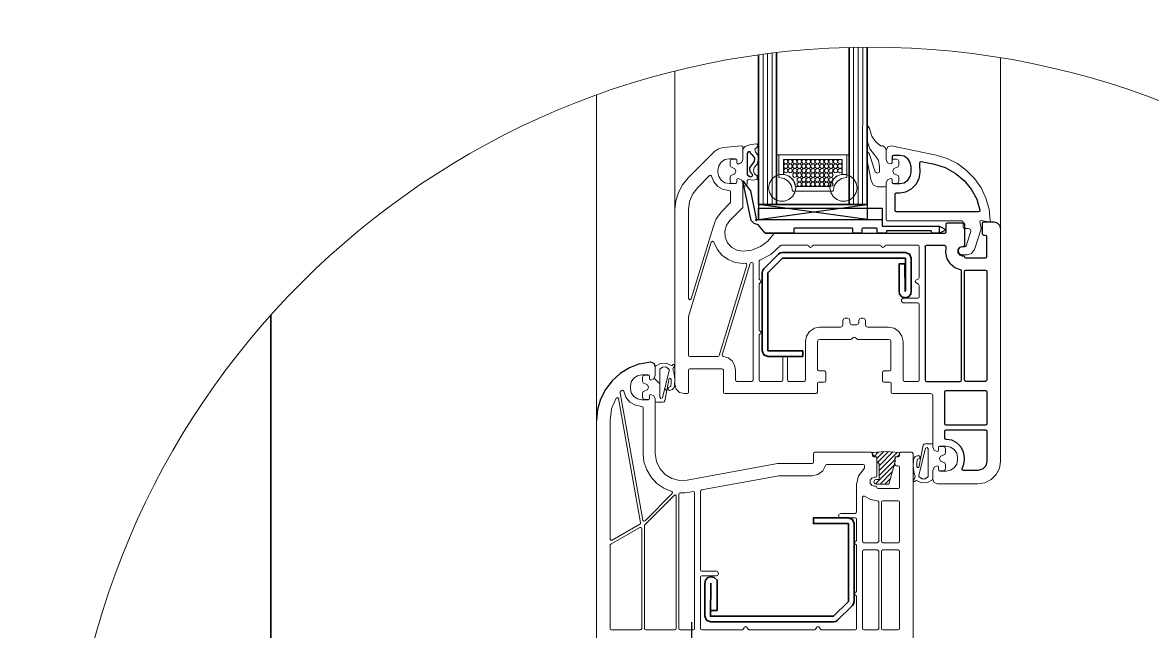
# Model space of a CAD drawing. Header units: millimetres. Extents: x 3755 to 5685, y 4194 to 7013.
# Drawn here: x 4712.2 to 5211.9, y 5419.6 to 5689 of the extents above; entities that cross this region are included whole.
import ezdxf

# ---------------------------------------------------------------- set-up
doc = ezdxf.new("R2010")
doc.units = ezdxf.units.MM
for name, color, linetype, lineweight in [('Xella 025', 7, 'Continuous', 25), ('Xella 035', 7, 'Continuous', 35), ('Xella-Schraff', 7, 'Continuous', 13)]:
    doc.layers.add(name, color=color, linetype=linetype, lineweight=lineweight)

msp = doc.modelspace()

# ---------------------------------------------------------------- hatches: boundary and pattern name
at = {"layer": 'Xella-Schraff', "lineweight": 13, "transparency": 33554592}
h = msp.add_hatch(dxfattribs=at)
h.set_pattern_fill('AR-SAND', color=256, scale=0.5, angle=-90)
h.paths.add_polyline_path([(4552.46, 5802.02), (5163.97, 5802.02), (5163.97, 5809.02), (4545.46, 5809.02), (4545.46, 5640.18, -0.191541), (4552.46, 5640.64)])
h.paths.add_polyline_path([(4552.46, 5622.58, -0.078599), (4549.53, 5622.12), (4549.53, 5548.88), (4552.46, 5548.88)])
h.paths.add_polyline_path([(4549.53, 5622.12, -0.111267), (4545.46, 5623.03), (4545.46, 5548.88), (4549.53, 5548.88)])

# ---------------------------------------------------------------- linework, layer by layer
at = {"layer": 'Xella 025', "linetype": 'Continuous', "lineweight": 15}
for p, q in [((5079.67, 5608.49), (5079.67, 5678.1)), ((5081.67, 5678.13), (5081.67, 5608.49)), ((5083.67, 5608.49), (5083.71, 5678.16)), ((5039.67, 5675.01), (5039.67, 5608.49)), ((5041.67, 5608.49), (5041.67, 5675.27)), ((5043.67, 5675.52), (5043.67, 5608.49)), ((5144.69, 5494.85), (5144.69, 5673.46)), ((5000.69, 5667.54), (5000.69, 5528.85)), ((4965.99, 5399.45), (4965.99, 5656.94)), ((5045.08, 5621.1), (5047.04, 5621.82)), ((5047.04, 5621.82), (5049.13, 5621.82)), ((5049.13, 5621.82), (5051.08, 5621.1)), ((5072.26, 5621.1), (5074.21, 5621.82)), ((5074.21, 5621.82), (5076.3, 5621.82)), ((5076.3, 5621.82), (5078.26, 5621.1)), ((5042.08, 5615.91), (5042.45, 5617.96)), ((5042.45, 5617.96), (5043.49, 5619.76)), ((5043.49, 5619.76), (5045.08, 5621.1)), ((5051.08, 5621.1), (5052.68, 5619.76)), ((5052.68, 5619.76), (5053.72, 5617.96)), ((5053.72, 5617.96), (5054.08, 5615.91)), ((5069.26, 5615.91), (5069.62, 5617.96)), ((5069.62, 5617.96), (5070.66, 5619.76)), ((5070.66, 5619.76), (5072.26, 5621.1)), ((5078.26, 5621.1), (5079.85, 5619.76)), ((5079.85, 5619.76), (5080.89, 5617.96)), ((5080.89, 5617.96), (5081.26, 5615.91)), ((5042.45, 5613.85), (5042.08, 5615.91)), ((5043.49, 5612.05), (5042.45, 5613.85)), ((5045.08, 5610.71), (5043.49, 5612.05)), ((5052.68, 5612.05), (5051.08, 5610.71)), ((5053.72, 5613.85), (5052.68, 5612.05)), ((5053.83, 5614.49), (5053.72, 5613.85)), ((5054.08, 5615.91), (5053.83, 5614.49)), ((5069.62, 5613.85), (5069.26, 5615.91)), ((5070.66, 5612.05), (5069.62, 5613.85)), ((5072.26, 5610.71), (5070.66, 5612.05)), ((5079.85, 5612.05), (5078.14, 5610.61)), ((5080.89, 5613.85), (5079.85, 5612.05)), ((5081.26, 5615.91), (5080.89, 5613.85)), ((5047.04, 5610), (5045.08, 5610.71)), ((5049.13, 5610), (5047.04, 5610)), ((5051.08, 5610.71), (5049.13, 5610)), ((5074.21, 5610), (5072.26, 5610.71)), ((5076.3, 5610), (5074.21, 5610)), ((5078.26, 5610.71), (5076.3, 5610)), ((5063.79, 5547.85), (5064.08, 5548.56)), ((5063.79, 5535.45), (5063.79, 5547.85)), ((5064.08, 5548.56), (5064.79, 5548.85)), ((5064.79, 5548.85), (5078.49, 5548.85)), ((5078.49, 5548.85), (5078.72, 5548.9)), ((5078.72, 5548.9), (5078.92, 5549.03)), ((5078.92, 5549.03), (5079.56, 5549.68)), ((5079.56, 5549.68), (5079.99, 5549.85)), ((5079.99, 5549.85), (5080.41, 5549.68)), ((5080.41, 5549.68), (5081.06, 5549.03)), ((5081.06, 5549.03), (5081.26, 5548.9)), ((5081.26, 5548.9), (5081.49, 5548.85)), ((5081.49, 5548.85), (5095.19, 5548.85)), ((5095.19, 5548.85), (5095.9, 5548.56)), ((5095.9, 5548.56), (5096.19, 5547.85)), ((5096.19, 5547.85), (5096.19, 5535.45)), ((5006.69, 5535.25), (5006.86, 5535.68)), ((5006.69, 5525.45), (5006.69, 5535.25)), ((5006.86, 5535.68), (5007.29, 5535.85)), ((5007.29, 5535.85), (5021.49, 5535.85)), ((5021.49, 5535.85), (5021.91, 5535.68)), ((5021.91, 5535.68), (5022.09, 5535.25)), ((5022.09, 5535.25), (5022.09, 5525.45)), ((5063.96, 5535.03), (5063.79, 5535.45)), ((5064.39, 5534.85), (5063.96, 5535.03)), ((5066.89, 5534.85), (5064.39, 5534.85)), ((5067.31, 5534.68), (5066.89, 5534.85)), ((5067.49, 5534.25), (5067.31, 5534.68)), ((5067.49, 5530.45), (5067.49, 5534.25)), ((5092.66, 5534.68), (5092.49, 5534.25)), ((5092.49, 5534.25), (5092.49, 5530.45)), ((5093.09, 5534.85), (5092.66, 5534.68)), ((5095.59, 5534.85), (5093.09, 5534.85)), ((5096.01, 5535.03), (5095.59, 5534.85)), ((5096.19, 5535.45), (5096.01, 5535.03)), ((5000.69, 5528.85), (5001.22, 5526.85)), ((5001.22, 5526.85), (5002.69, 5525.39)), ((5063.69, 5529.25), (5063.86, 5529.68)), ((5063.69, 5525.45), (5063.69, 5529.25)), ((5063.86, 5529.68), (5064.29, 5529.85)), ((5064.29, 5529.85), (5066.89, 5529.85)), ((5066.89, 5529.85), (5067.31, 5530.03)), ((5067.31, 5530.03), (5067.49, 5530.45)), ((5092.49, 5530.45), (5092.66, 5530.03)), ((5092.66, 5530.03), (5093.09, 5529.85)), ((5093.09, 5529.85), (5095.69, 5529.85)), ((5095.69, 5529.85), (5096.11, 5529.68)), ((5096.11, 5529.68), (5096.29, 5529.25)), ((5096.29, 5529.25), (5096.29, 5525.45)), ((5002.69, 5525.39), (5004.69, 5524.85)), ((5004.69, 5524.85), (5006.09, 5524.85)), ((5006.09, 5524.85), (5006.51, 5525.03)), ((5006.51, 5525.03), (5006.69, 5525.45)), ((5022.09, 5525.45), (5022.26, 5525.03)), ((5022.26, 5525.03), (5022.69, 5524.85)), ((5022.69, 5524.85), (5063.09, 5524.85)), ((5063.09, 5524.85), (5063.51, 5525.03)), ((5063.51, 5525.03), (5063.69, 5525.45)), ((5096.29, 5525.45), (5096.46, 5525.03)), ((5096.46, 5525.03), (5096.89, 5524.85)), ((5096.89, 5524.85), (5113.69, 5524.85)), ((5113.69, 5524.85), (5114.4, 5524.56)), ((5114.4, 5524.56), (5114.69, 5523.85)), ((5114.69, 5523.85), (5114.69, 5501.25)), ((5088.01, 5498.39), (5088.48, 5498.86)), ((5088.79, 5497.05), (5090.75, 5499.01)), ((5093.02, 5499.16), (5090.01, 5496.15)), ((5090.41, 5494.43), (5095.13, 5499.15)), ((5097.12, 5499.02), (5091.01, 5492.91)), ((5091.01, 5490.79), (5099.11, 5498.89)), ((5114.69, 5501.25), (5115.27, 5499.84)), ((5115.27, 5499.84), (5116.69, 5499.25)), ((5116.69, 5499.25), (5117.11, 5499.43)), ((5117.11, 5499.43), (5117.29, 5499.85)), ((5117.29, 5500.95), (5117.43, 5501.31)), ((5117.29, 5499.85), (5117.29, 5500.95)), ((5117.79, 5501.45), (5117.43, 5501.31)), ((5117.43, 5501.31), (5117.46, 5501.38)), ((5117.46, 5501.38), (5117.89, 5501.55)), ((5117.69, 5496.05), (5118.16, 5497.18)), ((5119.29, 5501.45), (5117.79, 5501.45)), ((5117.89, 5501.55), (5120.69, 5501.55)), ((5118.16, 5497.18), (5120, 5497.95)), ((5120, 5501.16), (5119.29, 5501.45)), ((5120.29, 5500.45), (5120, 5501.16)), ((5120, 5497.95), (5120.29, 5498.65)), ((5120.29, 5498.65), (5120.29, 5500.45)), ((5120.69, 5501.55), (5122.6, 5501.17)), ((5122.6, 5501.17), (5124.22, 5500.09)), ((5124.22, 5500.09), (5125.31, 5498.47)), ((5125.31, 5498.47), (5125.69, 5496.55)), ((5089.39, 5484.92), (5097.54, 5493.08)), ((5098.01, 5495.67), (5091.01, 5488.67)), ((5115.27, 5492.27), (5114.69, 5490.85)), ((5116.69, 5492.85), (5115.27, 5492.27)), ((5117.11, 5492.68), (5116.69, 5492.85)), ((5117.29, 5492.25), (5117.11, 5492.68)), ((5117.29, 5491.15), (5117.29, 5492.25)), ((5118.16, 5494.92), (5117.69, 5496.05)), ((5120, 5494.16), (5118.16, 5494.92)), ((5120.29, 5493.45), (5120, 5494.16)), ((5120.29, 5491.65), (5120.29, 5493.45)), ((5124.22, 5492.02), (5122.6, 5490.93)), ((5125.31, 5493.64), (5124.22, 5492.02)), ((5125.69, 5495.55), (5125.31, 5493.64)), ((5125.69, 5496.55), (5125.69, 5495.55)), ((5142.78, 5488.97), (5144.2, 5491.76)), ((5144.2, 5491.76), (5144.69, 5494.85)), ((5091.42, 5484.83), (5096.77, 5490.18)), ((5095.99, 5487.28), (5093.54, 5484.83)), ((5114.69, 5490.85), (5114.69, 5487.02)), ((5114.69, 5487.02), (5114.69, 5486.85)), ((5114.69, 5486.85), (5115.27, 5485.44)), ((5117.43, 5490.8), (5117.29, 5491.15)), ((5117.46, 5490.73), (5117.43, 5490.8)), ((5117.43, 5490.8), (5117.79, 5490.65)), ((5117.89, 5490.55), (5117.46, 5490.73)), ((5117.79, 5490.65), (5119.29, 5490.65)), ((5120.69, 5490.55), (5117.89, 5490.55)), ((5119.29, 5490.65), (5120, 5490.95)), ((5120, 5490.95), (5120.29, 5491.65)), ((5122.6, 5490.93), (5120.69, 5490.55)), ((5137.78, 5485.34), (5140.57, 5486.76)), ((5140.57, 5486.76), (5142.78, 5488.97)), ((5115.27, 5485.44), (5116.69, 5484.85)), ((5116.69, 5484.85), (5134.69, 5484.85)), ((5134.69, 5484.85), (5137.78, 5485.34))]:
    msp.add_line(p, q, dxfattribs=at)
at = {"layer": 'Xella 025'}
for p, q in [((5033.1, 5631.82), (5032.68, 5631.1)), ((5033.94, 5631.82), (5033.1, 5631.82)), ((5034.3, 5631.01), (5033.94, 5631.82)), ((5032.68, 5631.1), (5032.68, 5621.84)), ((5034.94, 5630.41), (5034.3, 5631.01)), ((5034.89, 5626.28), (5035.94, 5627.52)), ((5035.96, 5629.14), (5034.94, 5630.41)), ((5035.94, 5627.52), (5035.96, 5629.14)), ((5096.86, 5630.08), (5096.69, 5629.65)), ((5096.69, 5629.65), (5096.69, 5628.15)), ((5097.29, 5630.25), (5096.86, 5630.08)), ((5100.09, 5630.25), (5097.29, 5630.25)), ((5102, 5629.87), (5100.09, 5630.25)), ((5103.62, 5628.79), (5102, 5629.87)), ((5104.71, 5627.17), (5103.62, 5628.79)), ((5105.09, 5625.25), (5104.71, 5627.17)), ((5108.94, 5626.88), (5109.11, 5627.42)), ((5109.05, 5626.07), (5108.94, 5626.88)), ((5109.11, 5627.42), (5109.65, 5627.57)), ((5109.65, 5627.57), (5115.41, 5626.37)), ((5032.68, 5621.84), (5032.86, 5621.42)), ((5033.87, 5624.81), (5034.89, 5626.28)), ((5033.96, 5623.01), (5033.87, 5624.81)), ((5035.12, 5621.64), (5033.96, 5623.01)), ((5104.71, 5620.84), (5105.09, 5622.75)), ((5105.09, 5622.75), (5105.09, 5625.25)), ((5108.65, 5619.97), (5109.09, 5622.75)), ((5109.09, 5622.75), (5109.05, 5626.07)), ((5115.41, 5626.37), (5120.24, 5624.86)), ((5120.24, 5624.86), (5124.68, 5622.44)), ((5124.68, 5622.44), (5128.57, 5619.21)), ((5032.86, 5621.42), (5033.28, 5621.24)), ((5033.28, 5621.24), (5033.65, 5620.9)), ((5034.13, 5620.78), (5033.28, 5621.24)), ((5033.65, 5620.9), (5034.13, 5620.78)), ((5034.13, 5620.78), (5034.79, 5621.02)), ((5034.79, 5621.02), (5035.12, 5621.64)), ((5096.86, 5617.93), (5097.29, 5617.75)), ((5097.29, 5617.75), (5100.09, 5617.75)), ((5100.09, 5617.75), (5102, 5618.13)), ((5102, 5618.13), (5103.62, 5619.22)), ((5103.62, 5619.22), (5104.71, 5620.84)), ((5105.38, 5615.47), (5107.37, 5617.46)), ((5107.37, 5617.46), (5108.65, 5619.97)), ((5128.57, 5619.21), (5131.77, 5615.28)), ((5098.09, 5613.15), (5098.26, 5613.58)), ((5098.09, 5605.85), (5098.09, 5613.15)), ((5098.26, 5613.58), (5098.69, 5613.75)), ((5098.69, 5613.75), (5100.09, 5613.75)), ((5100.09, 5613.75), (5102.87, 5614.19)), ((5102.87, 5614.19), (5105.38, 5615.47)), ((5131.77, 5615.28), (5134.14, 5610.81)), ((5037.49, 5606.86), (5037.49, 5601.91)), ((5037.49, 5606.86), (5092.29, 5606.86)), ((5085.67, 5601.93), (5037.67, 5608.49)), ((5037.67, 5608.49), (5037.67, 5601.93)), ((5037.67, 5601.93), (5085.67, 5608.49)), ((5085.67, 5608.49), (5085.67, 5601.93)), ((5092.29, 5606.86), (5092.29, 5601.86)), ((5134.14, 5610.81), (5135.6, 5605.97)), ((5037.49, 5601.91), (5085.67, 5601.93)), ((5098.26, 5605.43), (5098.09, 5605.85)), ((5098.69, 5605.25), (5098.26, 5605.43)), ((5135.01, 5605.25), (5098.69, 5605.25)), ((5135.47, 5605.47), (5135.01, 5605.25)), ((5135.6, 5605.97), (5135.47, 5605.47)), ((5111.29, 5589.85), (5111.46, 5590.28)), ((5111.46, 5590.28), (5111.89, 5590.45)), ((5111.89, 5590.45), (5119.91, 5590.45)), ((5119.91, 5590.45), (5120.38, 5590.23)), ((5120.5, 5589.72), (5120.33, 5587.06)), ((5120.33, 5587.06), (5121, 5584.48)), ((5120.38, 5590.23), (5120.5, 5589.72)), ((5126.51, 5589.47), (5125.79, 5588.47)), ((5125.79, 5588.47), (5125.79, 5587.23)), ((5125.79, 5587.23), (5126.51, 5586.23)), ((5127.69, 5589.85), (5126.51, 5589.47)), ((5128.09, 5589.85), (5127.69, 5589.85)), ((5128.51, 5590.03), (5128.09, 5589.85)), ((5128.69, 5590.45), (5128.51, 5590.03)), ((5121, 5584.48), (5122.44, 5582.24)), ((5126.51, 5586.23), (5127.69, 5585.85)), ((5127.69, 5585.85), (5128.2, 5585.85)), ((5128.2, 5585.85), (5128.55, 5585.71)), ((5128.55, 5585.71), (5128.84, 5585)), ((5128.84, 5585), (5129.2, 5584.85)), ((5129.2, 5584.85), (5138.09, 5584.85)), ((4821.99, 5375.58), (4821.99, 5559.65)), ((4821.99, 5559.65), (4821.99, 5375.58)), ((4985.07, 5538), (4980.56, 5536.29)), ((4976.44, 5533.77), (4972.85, 5530.54)), ((4980.56, 5536.29), (4976.44, 5533.77)), ((4972.85, 5530.54), (4969.93, 5526.7)), ((4967.77, 5522.38), (4966.44, 5517.74)), ((4969.93, 5526.7), (4967.77, 5522.38)), ((4966.44, 5517.74), (4965.99, 5512.94)), ((5007.99, 5423.74), (5007.99, 5414.45))]:
    msp.add_line(p, q, dxfattribs=at)
at = {"layer": 'Xella 025', "linetype": 'Continuous'}
for p, q in [((5034.41, 5601.4), (5030.65, 5619.04)), ((5030.65, 5619.04), (5034.04, 5614.55)), ((5034.04, 5614.55), (5036.6, 5602.23)), ((5036.6, 5602.23), (5036.36, 5601.75)), ((5036.36, 5601.75), (5036.8, 5601.46)), ((5036.8, 5601.46), (5037.15, 5601.86)), ((5037.15, 5601.86), (5092.29, 5601.86)), ((5092.29, 5601.86), (5092.29, 5599.26)), ((5035.74, 5600.07), (5034.41, 5601.4)), ((5037.53, 5599.49), (5035.74, 5600.07)), ((5037.56, 5599.48), (5037.53, 5599.49)), ((5037.6, 5599.47), (5037.56, 5599.48)), ((5037.63, 5599.44), (5037.6, 5599.47)), ((5037.66, 5599.42), (5037.63, 5599.44)), ((5040.63, 5595.86), (5037.66, 5599.42)), ((5053.53, 5598.07), (5053.33, 5597.86)), ((5053.33, 5597.86), (5053.33, 5596.26)), ((5079.12, 5598.07), (5053.53, 5598.07)), ((5079.33, 5597.86), (5079.12, 5598.07)), ((5079.33, 5596.26), (5079.33, 5597.86)), ((5083.44, 5597.95), (5083.33, 5597.67)), ((5083.33, 5597.67), (5083.33, 5596.26)), ((5083.73, 5598.07), (5083.44, 5597.95)), ((5089.79, 5598.07), (5083.73, 5598.07)), ((5090.07, 5597.95), (5089.79, 5598.07)), ((5090.19, 5597.67), (5090.07, 5597.95)), ((5090.19, 5596.26), (5090.19, 5597.67)), ((5092.29, 5599.26), (5092.41, 5598.97)), ((5092.41, 5598.97), (5092.69, 5598.86)), ((5092.69, 5598.86), (5117.67, 5598.86)), ((5094.31, 5596.8), (5094.19, 5596.52)), ((5094.59, 5596.92), (5094.31, 5596.8)), ((5113.79, 5596.92), (5094.59, 5596.92)), ((5114.07, 5596.8), (5113.79, 5596.92)), ((5114.19, 5596.52), (5114.07, 5596.8)), ((5117.67, 5598.86), (5120.67, 5597.36)), ((5117.67, 5595.86), (5117.67, 5598.86)), ((5120.67, 5597.36), (5117.67, 5595.86)), ((5120.69, 5599.85), (5120.86, 5600.28)), ((5120.69, 5596.45), (5120.69, 5599.85)), ((5120.86, 5600.28), (5121.29, 5600.45)), ((5121.29, 5600.45), (5128.09, 5600.45)), ((5128.09, 5600.45), (5128.51, 5600.28)), ((5128.51, 5600.28), (5128.69, 5599.85)), ((5128.69, 5599.85), (5128.69, 5590.45)), ((5136.69, 5600.25), (5136.86, 5600.68)), ((5136.69, 5595.45), (5136.69, 5600.25)), ((5136.86, 5600.68), (5137.29, 5600.85)), ((5137.29, 5600.85), (5141.69, 5600.85)), ((5141.69, 5600.85), (5143.19, 5600.45)), ((5143.19, 5600.45), (5144.29, 5599.35)), ((5144.29, 5599.35), (5144.69, 5597.85)), ((5044.89, 5595.85), (5040.63, 5595.86)), ((5052.93, 5595.86), (5040.63, 5595.86)), ((5040.63, 5595.86), (5120.09, 5595.85)), ((5053.21, 5595.97), (5052.93, 5595.86)), ((5053.33, 5596.26), (5053.21, 5595.97)), ((5079.44, 5595.97), (5079.33, 5596.26)), ((5079.73, 5595.86), (5079.44, 5595.97)), ((5082.93, 5595.86), (5079.73, 5595.86)), ((5083.21, 5595.97), (5082.93, 5595.86)), ((5083.33, 5596.26), (5083.21, 5595.97)), ((5090.31, 5595.97), (5090.19, 5596.26)), ((5090.59, 5595.86), (5090.31, 5595.97)), ((5093.79, 5595.86), (5090.59, 5595.86)), ((5094.07, 5595.97), (5093.79, 5595.86)), ((5094.19, 5596.26), (5094.07, 5595.97)), ((5094.19, 5596.52), (5094.19, 5596.26)), ((5114.19, 5596.26), (5114.19, 5596.52)), ((5114.31, 5595.97), (5114.19, 5596.26)), ((5114.59, 5595.86), (5114.31, 5595.97)), ((5117.67, 5595.86), (5114.59, 5595.86)), ((5120.09, 5595.85), (5120.51, 5596.03)), ((5120.51, 5596.03), (5120.69, 5596.45)), ((5136.86, 5595.03), (5136.69, 5595.45)), ((5137.29, 5594.85), (5136.86, 5595.03)), ((5138.09, 5594.85), (5137.29, 5594.85)), ((5138.51, 5594.68), (5138.09, 5594.85)), ((5138.69, 5594.25), (5138.51, 5594.68)), ((5138.69, 5585.45), (5138.69, 5594.25)), ((5111.29, 5589.85), (5111.29, 5530.85)), ((5124.51, 5580.56), (5122.44, 5582.24)), ((5138.09, 5584.85), (5138.51, 5585.03)), ((5138.51, 5585.03), (5138.69, 5585.45)), ((5127.01, 5579.62), (5124.51, 5580.56)), ((5127.35, 5579.41), (5127.01, 5579.62)), ((5127.49, 5579.03), (5127.35, 5579.41)), ((5127.49, 5530.85), (5127.49, 5579.03)), ((5128.69, 5578.85), (5128.86, 5579.28)), ((5128.69, 5530.85), (5128.69, 5578.85)), ((5128.86, 5579.28), (5129.29, 5579.45)), ((5129.29, 5579.45), (5138.09, 5579.45)), ((5138.09, 5579.45), (5138.51, 5579.28)), ((5138.51, 5579.28), (5138.69, 5578.85)), ((5138.69, 5578.85), (5138.69, 5530.85)), ((4985.07, 5538), (4989.82, 5538.84)), ((4989.82, 5538.84), (4991.34, 5538.32)), ((4991.34, 5538.32), (4991.99, 5536.85)), ((4991.99, 5536.85), (4991.99, 5536.68)), ((5111.29, 5530.85), (5111.46, 5530.43)), ((5111.46, 5530.43), (5111.89, 5530.25)), ((5111.89, 5530.25), (5126.89, 5530.25)), ((5126.89, 5530.25), (5127.31, 5530.43)), ((5127.31, 5530.43), (5127.49, 5530.85)), ((5128.86, 5530.43), (5128.69, 5530.85)), ((5129.29, 5530.25), (5128.86, 5530.43)), ((5138.09, 5530.25), (5129.29, 5530.25)), ((5138.51, 5530.43), (5138.09, 5530.25)), ((5138.69, 5530.85), (5138.51, 5530.43)), ((5120.09, 5525.65), (5120.26, 5526.08)), ((5120.09, 5511.45), (5120.09, 5525.65)), ((5120.26, 5526.08), (5120.69, 5526.25)), ((5120.69, 5526.25), (5138.09, 5526.25)), ((5120.69, 5526.25), (5138.09, 5526.25)), ((5138.09, 5526.25), (5138.51, 5526.08)), ((5138.51, 5526.08), (5138.69, 5525.65)), ((5138.69, 5525.65), (5138.69, 5511.45)), ((5120.26, 5511.03), (5120.09, 5511.45)), ((5120.09, 5508.25), (5120.26, 5508.68)), ((5120.09, 5505.15), (5120.09, 5508.25)), ((5120.69, 5510.85), (5120.26, 5511.03)), ((5120.26, 5508.68), (5120.69, 5508.85)), ((5138.09, 5510.85), (5120.69, 5510.85)), ((5120.69, 5508.85), (5138.09, 5508.85)), ((5138.51, 5511.03), (5138.09, 5510.85)), ((5138.09, 5508.85), (5138.51, 5508.68)), ((5138.69, 5511.45), (5138.51, 5511.03)), ((5138.51, 5508.68), (5138.69, 5508.25)), ((5138.69, 5508.25), (5138.69, 5494.85)), ((5120.26, 5504.73), (5120.09, 5505.15)), ((5120.69, 5504.55), (5120.26, 5504.73)), ((5123.16, 5504.16), (5120.69, 5504.55)), ((5125.39, 5503.02), (5123.16, 5504.16)), ((5127.16, 5501.25), (5125.39, 5503.02)), ((5128.3, 5499.02), (5127.16, 5501.25)), ((5128.69, 5496.55), (5128.3, 5499.02)), ((5127.72, 5491.74), (5128.44, 5493.58)), ((5127.73, 5491.14), (5127.72, 5491.74)), ((5128.44, 5493.58), (5128.69, 5495.55)), ((5128.69, 5495.55), (5128.69, 5496.55)), ((5138.15, 5492.85), (5136.69, 5491.39)), ((5138.69, 5494.85), (5138.15, 5492.85)), ((5128.25, 5490.85), (5127.73, 5491.14)), ((5134.69, 5490.85), (5128.25, 5490.85)), ((5136.69, 5491.39), (5134.69, 5490.85))]:
    msp.add_line(p, q, dxfattribs=at)
at = {"layer": 'Xella 025', "linetype": 'Continuous', "lineweight": 15, "flags": 128}
for points in [[(5085.67, 5643.63), (5086.68, 5642.3), (5085.67, 5643.09)], [(5086.68, 5642.3), (5086.84, 5641.54), (5087.73, 5638.79), (5089.36, 5636.4), (5091.59, 5634.55), (5092.41, 5634.42), (5093.61, 5633.74), (5094.09, 5632.44), (5094.09, 5628.45), (5094.67, 5627.03), (5096.08, 5626.45), (5096.52, 5626.63), (5096.69, 5627.05), (5096.69, 5628.15), (5096.84, 5628.5), (5097.19, 5628.65), (5098.69, 5628.65), (5099.4, 5628.35), (5099.69, 5627.65), (5099.69, 5625.85), (5099.4, 5625.14), (5097.56, 5624.38), (5097.09, 5623.25), (5097.56, 5622.12), (5099.4, 5621.35), (5099.69, 5620.65), (5099.69, 5618.85), (5099.4, 5618.14), (5098.69, 5617.85), (5097.19, 5617.85), (5096.86, 5617.97), (5096.69, 5618.29), (5096.69, 5618.32), (5096.69, 5618.35), (5096.86, 5617.93)], [(5030.49, 5634.29), (5030.04, 5634.45), (5021.97, 5633.74), (5019.95, 5633.2), (5018.25, 5632.01), (5006.55, 5620.31), (5004.06, 5617.28), (5002.21, 5613.82), (5001.07, 5610.07), (5000.69, 5606.17)], [(5044.89, 5595.85), (5044.59, 5595.77), (5044.37, 5595.56), (5041.82, 5592.36), (5038.54, 5589.91), (5034.75, 5588.38), (5030.69, 5587.85), (5028.05, 5588.3), (5025.7, 5589.6), (5023.91, 5591.6), (5022.89, 5594.07), (5022.74, 5596.75), (5023.48, 5599.32), (5025.03, 5601.51), (5030.51, 5606.99), (5030.64, 5607.18), (5030.68, 5607.38), (5030.69, 5618.05), (5030.1, 5619.47), (5028.69, 5620.05), (5028.26, 5619.88), (5028.09, 5619.45), (5028.09, 5618.35), (5027.91, 5617.93), (5027.49, 5617.75), (5024.69, 5617.75), (5022.77, 5618.13), (5021.15, 5619.22), (5020.07, 5620.84), (5019.69, 5622.75), (5019.69, 5623.75), (5020.07, 5625.67), (5021.15, 5627.29), (5022.77, 5628.37), (5024.69, 5628.75), (5027.49, 5628.75), (5027.91, 5628.58), (5028.09, 5628.15), (5028.09, 5627.05), (5028.26, 5626.63), (5028.69, 5626.45), (5030.1, 5627.04), (5030.69, 5628.45), (5030.68, 5632.53), (5031.06, 5633.41), (5031.6, 5634.21), (5034.18, 5635.12), (5036.89, 5635.41)], [(5028.26, 5626.61), (5028.68, 5626.44), (5030.1, 5627.03), (5030.68, 5628.44), (5030.69, 5633.85), (5030.49, 5634.29)], [(5036.08, 5632.96), (5036.38, 5631.77), (5037.44, 5630.12), (5037.44, 5628.14), (5037.06, 5626.31), (5035.69, 5624.9), (5035.41, 5623.48), (5035.91, 5622.12), (5037.05, 5621.23), (5037.05, 5619.78), (5036.9, 5619.64), (5035.09, 5619.29), (5033.28, 5619.64), (5032.86, 5619.47), (5032.68, 5619.04), (5032.68, 5617.64), (5032.39, 5616.94), (5031.68, 5616.64), (5031.18, 5616.64), (5030.83, 5616.79), (5030.68, 5617.14), (5030.68, 5618.04), (5030.1, 5619.46)], [(5036.89, 5635.41), (5037.42, 5634.91), (5036.96, 5633.81), (5036.08, 5632.96)], [(5036.83, 5635.41), (5037.69, 5634.64), (5036.96, 5633.81), (5036.08, 5632.96)], [(5085.88, 5636.32), (5086.91, 5633.16), (5089.01, 5630.57), (5090.74, 5628.14), (5091.09, 5625.17), (5091.09, 5622.83), (5090.12, 5622.34), (5089.28, 5623.02), (5086.62, 5631.15), (5085.67, 5632.03)], [(5094.09, 5632.45), (5094.83, 5634), (5096.5, 5634.41), (5116.23, 5630.29), (5121.07, 5628.84), (5125.61, 5626.6), (5129.7, 5623.63), (5133.23, 5620.01), (5136.11, 5615.85), (5138.25, 5611.27), (5139.59, 5606.39), (5140.09, 5601.36), (5139.91, 5600.97), (5139.5, 5600.86), (5136.07, 5601.44), (5135.63, 5601.3), (5135.5, 5600.85), (5136.08, 5597.95), (5136.09, 5597.82), (5136.06, 5597.7), (5133.13, 5588.61), (5131.89, 5586.9), (5129.89, 5586.25), (5127.69, 5586.25), (5126.56, 5586.72), (5126.09, 5587.85), (5126.09, 5588.25), (5126.56, 5589.38), (5127.69, 5589.85), (5128.89, 5589.85), (5129.24, 5589.97), (5129.46, 5590.27), (5131.49, 5596.54), (5131.34, 5597.44), (5130.54, 5597.85), (5128.69, 5597.85), (5128.25, 5598.04), (5128.09, 5598.48), (5128.2, 5600.62), (5128.04, 5601.06), (5127.6, 5601.25), (5094.59, 5601.25), (5094.23, 5601.4), (5094.09, 5601.75), (5094.09, 5618.05)], [(5025.38, 5618.13), (5025.08, 5618.84), (5025.08, 5620.64), (5025.38, 5621.35), (5027.22, 5622.11), (5027.68, 5623.24), (5027.22, 5624.37), (5025.38, 5625.13), (5025.08, 5625.84), (5025.08, 5627.64), (5025.38, 5628.35), (5026.08, 5628.64), (5027.58, 5628.64), (5027.94, 5628.49), (5028.08, 5628.14), (5028.08, 5627.04), (5028.26, 5626.61)], [(5045.67, 5630.49), (5077.67, 5630.49)], [(5076.67, 5630.49), (5076.67, 5620.49), (5074.37, 5620.04), (5072.43, 5618.73), (5071.13, 5616.79), (5070.67, 5614.49), (5052.67, 5614.49), (5052.21, 5616.79), (5050.91, 5618.73), (5048.97, 5620.04), (5046.67, 5620.49), (5046.67, 5630.49)], [(5048.67, 5628.49), (5048.67, 5621.88), (5051.25, 5621), (5053.18, 5619.07), (5054.06, 5616.49), (5069.28, 5616.49), (5070.16, 5619.07), (5072.09, 5621), (5074.67, 5621.88), (5074.67, 5628.49), (5048.67, 5628.49)], [(5049.45, 5628.47), (5050.29, 5628.27), (5050.67, 5627.49), (5050.29, 5626.71), (5049.45, 5626.52), (5048.77, 5627.06), (5048.77, 5627.93), (5049.45, 5628.47)], [(5051.45, 5628.47), (5052.29, 5628.27), (5052.67, 5627.49), (5052.29, 5626.71), (5051.45, 5626.52), (5050.77, 5627.06), (5050.77, 5627.93), (5051.45, 5628.47)], [(5053.45, 5628.47), (5054.29, 5628.27), (5054.67, 5627.49), (5054.29, 5626.71), (5053.45, 5626.52), (5052.77, 5627.06), (5052.77, 5627.93), (5053.45, 5628.47)], [(5055.45, 5628.47), (5056.29, 5628.27), (5056.67, 5627.49), (5056.29, 5626.71), (5055.45, 5626.52), (5054.77, 5627.06), (5054.77, 5627.93), (5055.45, 5628.47)], [(5057.45, 5628.47), (5058.29, 5628.27), (5058.67, 5627.49), (5058.29, 5626.71), (5057.45, 5626.52), (5056.77, 5627.06), (5056.77, 5627.93), (5057.45, 5628.47)], [(5059.45, 5628.47), (5060.29, 5628.27), (5060.67, 5627.49), (5060.29, 5626.71), (5059.45, 5626.52), (5058.77, 5627.06), (5058.77, 5627.93), (5059.45, 5628.47)], [(5061.45, 5628.47), (5062.29, 5628.27), (5062.67, 5627.49), (5062.29, 5626.71), (5061.45, 5626.52), (5060.77, 5627.06), (5060.77, 5627.93), (5061.45, 5628.47)], [(5063.45, 5628.47), (5064.29, 5628.27), (5064.67, 5627.49), (5064.29, 5626.71), (5063.45, 5626.52), (5062.77, 5627.06), (5062.77, 5627.93), (5063.45, 5628.47)], [(5065.45, 5628.47), (5066.29, 5628.27), (5066.67, 5627.49), (5066.29, 5626.71), (5065.45, 5626.52), (5064.77, 5627.06), (5064.77, 5627.93), (5065.45, 5628.47)], [(5067.45, 5628.47), (5068.29, 5628.27), (5068.67, 5627.49), (5068.29, 5626.71), (5067.45, 5626.52), (5066.77, 5627.06), (5066.77, 5627.93), (5067.45, 5628.47)], [(5069.45, 5628.47), (5070.29, 5628.27), (5070.67, 5627.49), (5070.29, 5626.71), (5069.45, 5626.52), (5068.77, 5627.06), (5068.77, 5627.93), (5069.45, 5628.47)], [(5071.45, 5628.47), (5072.29, 5628.27), (5072.67, 5627.49), (5072.29, 5626.71), (5071.45, 5626.52), (5070.77, 5627.06), (5070.77, 5627.93), (5071.45, 5628.47)], [(5073.45, 5628.47), (5074.29, 5628.27), (5074.67, 5627.49), (5074.29, 5626.71), (5073.45, 5626.52), (5072.77, 5627.06), (5072.77, 5627.93), (5073.45, 5628.47)], [(5085.67, 5627.89), (5087.54, 5618.92), (5088.46, 5617.13), (5090.31, 5616.35), (5093.49, 5616.35), (5093.91, 5616.52), (5094.09, 5616.95)], [(5049.45, 5626.47), (5050.29, 5626.27), (5050.67, 5625.49), (5050.29, 5624.71), (5049.45, 5624.52), (5048.77, 5625.06), (5048.77, 5625.93), (5049.45, 5626.47)], [(5049.45, 5624.47), (5050.29, 5624.27), (5050.67, 5623.49), (5050.29, 5622.71), (5049.45, 5622.52), (5048.77, 5623.06), (5048.77, 5623.93), (5049.45, 5624.47)], [(5051.45, 5626.47), (5052.29, 5626.27), (5052.67, 5625.49), (5052.29, 5624.71), (5051.45, 5624.52), (5050.77, 5625.06), (5050.77, 5625.93), (5051.45, 5626.47)], [(5051.45, 5624.47), (5052.29, 5624.27), (5052.67, 5623.49), (5052.29, 5622.71), (5051.45, 5622.52), (5050.77, 5623.06), (5050.77, 5623.93), (5051.45, 5624.47)], [(5053.45, 5626.47), (5054.29, 5626.27), (5054.67, 5625.49), (5054.29, 5624.71), (5053.45, 5624.52), (5052.77, 5625.06), (5052.77, 5625.93), (5053.45, 5626.47)], [(5053.45, 5624.47), (5054.29, 5624.27), (5054.67, 5623.49), (5054.29, 5622.71), (5053.45, 5622.52), (5052.77, 5623.06), (5052.77, 5623.93), (5053.45, 5624.47)], [(5053.45, 5622.47), (5054.29, 5622.27), (5054.67, 5621.49), (5054.29, 5620.71), (5053.45, 5620.52), (5052.77, 5621.06), (5052.77, 5621.93), (5053.45, 5622.47)], [(5055.45, 5626.47), (5056.29, 5626.27), (5056.67, 5625.49), (5056.29, 5624.71), (5055.45, 5624.52), (5054.77, 5625.06), (5054.77, 5625.93), (5055.45, 5626.47)], [(5055.45, 5624.47), (5056.29, 5624.27), (5056.67, 5623.49), (5056.29, 5622.71), (5055.45, 5622.52), (5054.77, 5623.06), (5054.77, 5623.93), (5055.45, 5624.47)], [(5055.45, 5622.47), (5056.29, 5622.27), (5056.67, 5621.49), (5056.29, 5620.71), (5055.45, 5620.52), (5054.77, 5621.06), (5054.77, 5621.93), (5055.45, 5622.47)], [(5057.45, 5626.47), (5058.29, 5626.27), (5058.67, 5625.49), (5058.29, 5624.71), (5057.45, 5624.52), (5056.77, 5625.06), (5056.77, 5625.93), (5057.45, 5626.47)], [(5057.45, 5624.47), (5058.29, 5624.27), (5058.67, 5623.49), (5058.29, 5622.71), (5057.45, 5622.52), (5056.77, 5623.06), (5056.77, 5623.93), (5057.45, 5624.47)], [(5057.45, 5622.47), (5058.29, 5622.27), (5058.67, 5621.49), (5058.29, 5620.71), (5057.45, 5620.52), (5056.77, 5621.06), (5056.77, 5621.93), (5057.45, 5622.47)], [(5059.45, 5626.47), (5060.29, 5626.27), (5060.67, 5625.49), (5060.29, 5624.71), (5059.45, 5624.52), (5058.77, 5625.06), (5058.77, 5625.93), (5059.45, 5626.47)], [(5059.45, 5624.47), (5060.29, 5624.27), (5060.67, 5623.49), (5060.29, 5622.71), (5059.45, 5622.52), (5058.77, 5623.06), (5058.77, 5623.93), (5059.45, 5624.47)], [(5059.45, 5622.47), (5060.29, 5622.27), (5060.67, 5621.49), (5060.29, 5620.71), (5059.45, 5620.52), (5058.77, 5621.06), (5058.77, 5621.93), (5059.45, 5622.47)], [(5061.45, 5626.47), (5062.29, 5626.27), (5062.67, 5625.49), (5062.29, 5624.71), (5061.45, 5624.52), (5060.77, 5625.06), (5060.77, 5625.93), (5061.45, 5626.47)], [(5061.45, 5624.47), (5062.29, 5624.27), (5062.67, 5623.49), (5062.29, 5622.71), (5061.45, 5622.52), (5060.77, 5623.06), (5060.77, 5623.93), (5061.45, 5624.47)], [(5061.45, 5622.47), (5062.29, 5622.27), (5062.67, 5621.49), (5062.29, 5620.71), (5061.45, 5620.52), (5060.77, 5621.06), (5060.77, 5621.93), (5061.45, 5622.47)], [(5063.45, 5626.47), (5064.29, 5626.27), (5064.67, 5625.49), (5064.29, 5624.71), (5063.45, 5624.52), (5062.77, 5625.06), (5062.77, 5625.93), (5063.45, 5626.47)], [(5063.45, 5624.47), (5064.29, 5624.27), (5064.67, 5623.49), (5064.29, 5622.71), (5063.45, 5622.52), (5062.77, 5623.06), (5062.77, 5623.93), (5063.45, 5624.47)], [(5063.45, 5622.47), (5064.29, 5622.27), (5064.67, 5621.49), (5064.29, 5620.71), (5063.45, 5620.52), (5062.77, 5621.06), (5062.77, 5621.93), (5063.45, 5622.47)], [(5065.45, 5626.47), (5066.29, 5626.27), (5066.67, 5625.49), (5066.29, 5624.71), (5065.45, 5624.52), (5064.77, 5625.06), (5064.77, 5625.93), (5065.45, 5626.47)], [(5065.45, 5624.47), (5066.29, 5624.27), (5066.67, 5623.49), (5066.29, 5622.71), (5065.45, 5622.52), (5064.77, 5623.06), (5064.77, 5623.93), (5065.45, 5624.47)], [(5065.45, 5622.47), (5066.29, 5622.27), (5066.67, 5621.49), (5066.29, 5620.71), (5065.45, 5620.52), (5064.77, 5621.06), (5064.77, 5621.93), (5065.45, 5622.47)], [(5067.45, 5626.47), (5068.29, 5626.27), (5068.67, 5625.49), (5068.29, 5624.71), (5067.45, 5624.52), (5066.77, 5625.06), (5066.77, 5625.93), (5067.45, 5626.47)], [(5067.45, 5624.47), (5068.29, 5624.27), (5068.67, 5623.49), (5068.29, 5622.71), (5067.45, 5622.52), (5066.77, 5623.06), (5066.77, 5623.93), (5067.45, 5624.47)], [(5067.45, 5622.47), (5068.29, 5622.27), (5068.67, 5621.49), (5068.29, 5620.71), (5067.45, 5620.52), (5066.77, 5621.06), (5066.77, 5621.93), (5067.45, 5622.47)], [(5069.45, 5626.47), (5070.29, 5626.27), (5070.67, 5625.49), (5070.29, 5624.71), (5069.45, 5624.52), (5068.77, 5625.06), (5068.77, 5625.93), (5069.45, 5626.47)], [(5069.45, 5624.47), (5070.29, 5624.27), (5070.67, 5623.49), (5070.29, 5622.71), (5069.45, 5622.52), (5068.77, 5623.06), (5068.77, 5623.93), (5069.45, 5624.47)], [(5069.45, 5622.47), (5070.29, 5622.27), (5070.67, 5621.49), (5070.29, 5620.71), (5069.45, 5620.52), (5068.77, 5621.06), (5068.77, 5621.93), (5069.45, 5622.47)], [(5071.45, 5626.47), (5072.29, 5626.27), (5072.67, 5625.49), (5072.29, 5624.71), (5071.45, 5624.52), (5070.77, 5625.06), (5070.77, 5625.93), (5071.45, 5626.47)], [(5071.45, 5624.47), (5072.29, 5624.27), (5072.67, 5623.49), (5072.29, 5622.71), (5071.45, 5622.52), (5070.77, 5623.06), (5070.77, 5623.93), (5071.45, 5624.47)], [(5073.45, 5626.47), (5074.29, 5626.27), (5074.67, 5625.49), (5074.29, 5624.71), (5073.45, 5624.52), (5072.77, 5625.06), (5072.77, 5625.93), (5073.45, 5626.47)], [(5073.45, 5624.47), (5074.29, 5624.27), (5074.67, 5623.49), (5074.29, 5622.71), (5073.45, 5622.52), (5072.77, 5623.06), (5072.77, 5623.93), (5073.45, 5624.47)], [(5025.29, 5614.15), (5025.29, 5609.65), (5025.24, 5609.42), (5025.11, 5609.23), (5021.21, 5605.33), (5018.89, 5602.2), (5017.56, 5598.54), (5007.86, 5566.82), (5007.2, 5566.4), (5006.69, 5566.99), (5006.69, 5606.17), (5007.17, 5609.79), (5008.56, 5613.17), (5010.79, 5616.07), (5016.03, 5621.31), (5016.52, 5621.43), (5016.87, 5621.06), (5017.88, 5618.55), (5019.67, 5616.52), (5022.03, 5615.21), (5024.69, 5614.75), (5025.11, 5614.58), (5025.29, 5614.15)], [(5027.58, 5617.84), (5026.08, 5617.84), (5025.38, 5618.13)], [(5028.08, 5619.44), (5028.08, 5618.34), (5027.94, 5617.99), (5027.58, 5617.84)], [(5030.1, 5619.46), (5028.68, 5620.04), (5028.26, 5619.86), (5028.08, 5619.44)], [(5055.45, 5620.47), (5056.29, 5620.27), (5056.67, 5619.49), (5056.29, 5618.71), (5055.45, 5618.52), (5054.77, 5619.06), (5054.77, 5619.93), (5055.45, 5620.47)], [(5055.45, 5618.47), (5056.29, 5618.27), (5056.67, 5617.49), (5056.29, 5616.71), (5055.45, 5616.52), (5054.77, 5617.06), (5054.77, 5617.93), (5055.45, 5618.47)], [(5057.45, 5620.47), (5058.29, 5620.27), (5058.67, 5619.49), (5058.29, 5618.71), (5057.45, 5618.52), (5056.77, 5619.06), (5056.77, 5619.93), (5057.45, 5620.47)], [(5057.45, 5618.47), (5058.29, 5618.27), (5058.67, 5617.49), (5058.29, 5616.71), (5057.45, 5616.52), (5056.77, 5617.06), (5056.77, 5617.93), (5057.45, 5618.47)], [(5059.45, 5620.47), (5060.29, 5620.27), (5060.67, 5619.49), (5060.29, 5618.71), (5059.45, 5618.52), (5058.77, 5619.06), (5058.77, 5619.93), (5059.45, 5620.47)], [(5059.45, 5618.47), (5060.29, 5618.27), (5060.67, 5617.49), (5060.29, 5616.71), (5059.45, 5616.52), (5058.77, 5617.06), (5058.77, 5617.93), (5059.45, 5618.47)], [(5061.45, 5620.47), (5062.29, 5620.27), (5062.67, 5619.49), (5062.29, 5618.71), (5061.45, 5618.52), (5060.77, 5619.06), (5060.77, 5619.93), (5061.45, 5620.47)], [(5061.45, 5618.47), (5062.29, 5618.27), (5062.67, 5617.49), (5062.29, 5616.71), (5061.45, 5616.52), (5060.77, 5617.06), (5060.77, 5617.93), (5061.45, 5618.47)], [(5063.45, 5620.47), (5064.29, 5620.27), (5064.67, 5619.49), (5064.29, 5618.71), (5063.45, 5618.52), (5062.77, 5619.06), (5062.77, 5619.93), (5063.45, 5620.47)], [(5063.45, 5618.47), (5064.29, 5618.27), (5064.67, 5617.49), (5064.29, 5616.71), (5063.45, 5616.52), (5062.77, 5617.06), (5062.77, 5617.93), (5063.45, 5618.47)], [(5065.45, 5620.47), (5066.29, 5620.27), (5066.67, 5619.49), (5066.29, 5618.71), (5065.45, 5618.52), (5064.77, 5619.06), (5064.77, 5619.93), (5065.45, 5620.47)], [(5065.45, 5618.47), (5066.29, 5618.27), (5066.67, 5617.49), (5066.29, 5616.71), (5065.45, 5616.52), (5064.77, 5617.06), (5064.77, 5617.93), (5065.45, 5618.47)], [(5067.45, 5620.47), (5068.29, 5620.27), (5068.67, 5619.49), (5068.29, 5618.71), (5067.45, 5618.52), (5066.77, 5619.06), (5066.77, 5619.93), (5067.45, 5620.47)], [(5067.45, 5618.47), (5068.29, 5618.27), (5068.67, 5617.49), (5068.29, 5616.71), (5067.45, 5616.52), (5066.77, 5617.06), (5066.77, 5617.93), (5067.45, 5618.47)], [(5069.45, 5620.47), (5070.29, 5620.27), (5070.67, 5619.49), (5070.29, 5618.71), (5069.45, 5618.52), (5068.77, 5619.06), (5068.77, 5619.93), (5069.45, 5620.47)], [(5069.45, 5618.47), (5070.29, 5618.27), (5070.67, 5617.49), (5070.29, 5616.71), (5069.45, 5616.52), (5068.77, 5617.06), (5068.77, 5617.93), (5069.45, 5618.47)], [(5096.69, 5618.35), (5096.69, 5619.45), (5096.51, 5619.87), (5096.08, 5620.05), (5094.67, 5619.47), (5094.09, 5618.05), (5094.09, 5618.05), (5094.68, 5619.46), (5096.09, 5620.05), (5096.51, 5619.87), (5096.69, 5619.45), (5096.69, 5618.35)], [(5094.09, 5618.05), (5094.09, 5601.75), (5094.23, 5601.4), (5094.59, 5601.25), (5127.6, 5601.25)], [(5097.19, 5617.85), (5096.83, 5617.99), (5096.69, 5618.35)], [(5017.33, 5592.24), (5016.76, 5591.82), (5006.71, 5558.96), (5006.69, 5558.87), (5006.69, 5558.78), (5006.69, 5541.85), (5006.86, 5541.43), (5007.29, 5541.25), (5019.68, 5541.25), (5020.04, 5541.37), (5020.25, 5541.68), (5032.49, 5581.71), (5032.39, 5582.26), (5031.89, 5582.49), (5030.79, 5582.44), (5027.33, 5582.88), (5024.19, 5584.13), (5021.46, 5586.13), (5019.32, 5588.75), (5017.91, 5591.83), (5017.33, 5592.24)], [(5073.99, 5554.25), (5064.79, 5554.25), (5062.34, 5553.76), (5060.26, 5552.38), (5058.88, 5550.3), (5058.39, 5547.85), (5058.39, 5530.85), (5058.21, 5530.43), (5057.79, 5530.25), (5050.99, 5530.25), (5050.56, 5530.43), (5050.39, 5530.85), (5050.39, 5540.45), (5050.1, 5541.16), (5048.68, 5541.16), (5048.39, 5540.45), (5048.39, 5530.85), (5048.21, 5530.43), (5047.79, 5530.25), (5038.49, 5530.25), (5038.06, 5530.43), (5037.89, 5530.85), (5037.89, 5550.58), (5037.97, 5550.88), (5038.19, 5551.1), (5038.59, 5551.33), (5038.89, 5551.85), (5038.59, 5552.37), (5038.19, 5552.6), (5037.97, 5552.82), (5037.89, 5553.12), (5037.89, 5573.18), (5037.97, 5573.48), (5038.19, 5573.7), (5038.59, 5573.93), (5038.89, 5574.45), (5038.59, 5574.97), (5038.19, 5575.2), (5037.97, 5575.42), (5037.89, 5575.72), (5037.89, 5583.28), (5037.99, 5583.62), (5038.28, 5583.84), (5043.15, 5586.46), (5047.2, 5590.23), (5047.4, 5590.39), (5047.66, 5590.45), (5059.42, 5590.45), (5059.72, 5590.37), (5059.94, 5590.15), (5060.17, 5589.75), (5060.69, 5589.45), (5061.21, 5589.75), (5061.44, 5590.15), (5061.66, 5590.37), (5061.96, 5590.45), (5091.42, 5590.45), (5091.72, 5590.37), (5091.94, 5590.15), (5092.17, 5589.75), (5092.69, 5589.45), (5093.21, 5589.75), (5093.44, 5590.15), (5093.66, 5590.37), (5093.96, 5590.45), (5108.09, 5590.45), (5108.51, 5590.28), (5108.69, 5589.85), (5108.69, 5576.18), (5108.61, 5575.88), (5108.39, 5575.66), (5107.19, 5574.97), (5106.89, 5574.45), (5107.19, 5573.93), (5108.39, 5573.24), (5108.61, 5573.02), (5108.69, 5572.72), (5108.69, 5567.65), (5108.51, 5567.23), (5108.09, 5567.05), (5101.69, 5567.05), (5100.82, 5566.55), (5100.82, 5565.55), (5101.69, 5565.05), (5108.09, 5565.05), (5108.51, 5564.88), (5108.69, 5564.45), (5108.69, 5530.85), (5108.51, 5530.43), (5108.09, 5530.25), (5102.19, 5530.25), (5101.76, 5530.43), (5101.59, 5530.85), (5101.59, 5547.85), (5101.1, 5550.3), (5099.71, 5552.38), (5097.64, 5553.76), (5095.19, 5554.25), (5085.99, 5554.25), (5085.28, 5554.54), (5084.99, 5555.25), (5084.99, 5557.25), (5084.7, 5557.96), (5083.99, 5558.25), (5082.99, 5558.25), (5082.28, 5557.96), (5081.99, 5557.25), (5081.99, 5556.25), (5081.7, 5555.54), (5080.99, 5555.25), (5078.99, 5555.25), (5078.28, 5555.54), (5077.99, 5556.25), (5077.99, 5557.25), (5077.7, 5557.96), (5076.99, 5558.25), (5075.99, 5558.25), (5075.28, 5557.96), (5074.99, 5557.25), (5074.99, 5555.25), (5074.7, 5554.54), (5073.99, 5554.25)], [(5035.29, 5582.22), (5035.07, 5582.68), (5034.58, 5582.81), (5034.42, 5582.78), (5034.12, 5582.64), (5033.95, 5582.36), (5021.6, 5541.99), (5021.68, 5541.48), (5022.12, 5541.22), (5024.21, 5540.6), (5025.95, 5539.27), (5027.09, 5537.4), (5027.49, 5535.25), (5027.49, 5530.85), (5027.66, 5530.43), (5028.09, 5530.25), (5034.69, 5530.25), (5035.11, 5530.43), (5035.29, 5530.85), (5035.29, 5582.22)], [(5089.99, 5488.45), (5089.99, 5496.25), (5089.81, 5496.68), (5089.39, 5496.85), (5088.59, 5496.85), (5088.16, 5497.03), (5087.99, 5497.45), (5087.99, 5498.25), (5087.81, 5498.68), (5087.39, 5498.85), (5062.59, 5498.85), (5062.16, 5498.68), (5061.99, 5498.25), (5061.99, 5494.45), (5061.81, 5494.03), (5061.39, 5493.85), (5045.99, 5493.85), (5006.16, 5486.52), (5002.67, 5486.39), (4999.29, 5487.28), (4996.31, 5489.1), (4993.98, 5491.7), (4992.5, 5494.86), (4991.99, 5498.32), (4991.99, 5522.45), (4991.4, 5523.86), (4989.99, 5524.45), (4989.56, 5524.27), (4989.39, 5523.85), (4989.39, 5522.75), (4989.21, 5522.33), (4988.79, 5522.15), (4985.99, 5522.15), (4984.07, 5522.53), (4982.45, 5523.62), (4981.37, 5525.24), (4980.99, 5527.15), (4980.99, 5528.15), (4981.37, 5530.07), (4982.45, 5531.69), (4984.07, 5532.77), (4985.99, 5533.15), (4988.79, 5533.15), (4989.21, 5532.98), (4989.39, 5532.55), (4989.39, 5531.45), (4989.56, 5531.03), (4989.99, 5530.85), (4991.4, 5531.44), (4991.99, 5532.85), (4991.99, 5532.85), (4991.4, 5531.43), (4989.99, 5530.85), (4989.56, 5531.02), (4989.39, 5531.45), (4989.39, 5532.55), (4989.24, 5532.9), (4988.89, 5533.05), (4987.39, 5533.05), (4986.68, 5532.75), (4986.39, 5532.05), (4986.39, 5530.25), (4986.68, 5529.54), (4988.52, 5528.78), (4988.99, 5527.65), (4988.52, 5526.52), (4986.68, 5525.75), (4986.39, 5525.05), (4986.39, 5523.25), (4986.68, 5522.54), (4987.39, 5522.25), (4988.89, 5522.25), (4989.24, 5522.39), (4989.39, 5522.75), (4989.39, 5523.85), (4989.56, 5524.27), (4989.99, 5524.45), (4991.4, 5523.87), (4991.99, 5522.45), (4991.99, 5521.55), (4992.13, 5521.2), (4992.49, 5521.05), (4995.35, 5521.05), (4995.89, 5521.21), (4996.26, 5521.63), (4998.19, 5531.6), (4998.7, 5531.53), (4998.96, 5531.09), (4999.02, 5529.62), (4998.86, 5528.16), (4998.71, 5527.91), (4998.43, 5527.83), (4997.7, 5527.51), (4997.61, 5526.71), (4998.26, 5526.24), (4999.67, 5526.63), (5000.44, 5527.88), (5000.68, 5531.16), (5000.15, 5534.4), (4999.7, 5535.39), (4999.98, 5536.43), (5000.54, 5536.99), (5000.54, 5537.7), (4999.83, 5537.7), (4999.59, 5537.46), (4999.38, 5537.32), (4999.12, 5537.29), (4996.82, 5538.32), (4994.31, 5538.21), (4992.12, 5536.97), (4992.02, 5536.84), (4991.99, 5536.68)], [(4991.99, 5536.68), (4991.99, 5532.85), (4991.4, 5531.43)], [(4993.99, 5523.26), (4994.46, 5522.67), (4995.13, 5523), (4998.08, 5535.07), (4998.12, 5535.48), (4997.88, 5535.82), (4996.65, 5536.62), (4995.19, 5536.54), (4994.05, 5535.61)], [(4993.99, 5523.26), (4993.99, 5535.39), (4994, 5535.5), (4994.05, 5535.61)], [(4993.99, 5529.2), (4991.51, 5531.68)], [(4996.13, 5527.06), (4997.12, 5526.07)], [(4985.14, 5467.01), (4972.89, 5459.93), (4972.29, 5459.93), (4971.99, 5460.45), (4971.99, 5512.94), (4972.66, 5518.07), (4974.62, 5522.85), (4975.24, 5523.15), (4975.73, 5522.66), (4985.44, 5467.63), (4985.39, 5467.27), (4985.14, 5467.01)], [(4986.44, 5468.86), (4986.85, 5468.39), (4987.45, 5468.54), (4999.5, 5480.58), (4999.65, 5481.15), (4999.24, 5481.58), (4995.76, 5482.99), (4992.67, 5485.1), (4990.11, 5487.83), (4988.18, 5491.04), (4986.99, 5494.6), (4986.59, 5498.32), (4986.59, 5518.55), (4986.41, 5518.98), (4985.99, 5519.15), (4983.21, 5519.65), (4980.79, 5521.07), (4979, 5523.26), (4978.08, 5525.92), (4977.66, 5526.4), (4977.04, 5526.23), (4976.62, 5525.75), (4976.51, 5525.51), (4976.49, 5525.25), (4986.44, 5468.86)], [(5117.43, 5501.31), (5117.29, 5500.95), (5117.29, 5499.85), (5117.11, 5499.43), (5116.69, 5499.25), (5115.27, 5499.84), (5114.69, 5501.25), (5114.69, 5502.15), (5114.54, 5502.5), (5114.19, 5502.65), (5111.33, 5502.65), (5110.79, 5502.49), (5110.42, 5502.07), (5108.49, 5492.1), (5107.98, 5492.17), (5107.71, 5492.61), (5107.66, 5494.08), (5107.81, 5495.54), (5107.97, 5495.79), (5108.25, 5495.87), (5108.98, 5496.19), (5109.06, 5496.99), (5108.41, 5497.46), (5107, 5497.07), (5106.24, 5495.82), (5106, 5492.54), (5106.53, 5489.3), (5106.98, 5488.31), (5106.7, 5487.27), (5106.14, 5486.71), (5106.14, 5486), (5106.84, 5486), (5107.08, 5486.24), (5107.3, 5486.38), (5107.56, 5486.41), (5109.85, 5485.38), (5112.37, 5485.49), (5114.56, 5486.73), (5114.65, 5486.86), (5114.69, 5487.02), (5114.69, 5490.85), (5115.27, 5492.27), (5116.69, 5492.85), (5117.11, 5492.68), (5117.29, 5492.25), (5117.29, 5491.15), (5117.43, 5490.8), (5117.79, 5490.65), (5119.29, 5490.65), (5120, 5490.95), (5120.29, 5491.65), (5120.29, 5493.45), (5120, 5494.16)], [(5105.99, 5398.85), (5105.99, 5498.25), (5105.81, 5498.68), (5105.39, 5498.85), (5100.59, 5498.85), (5100.16, 5498.68), (5099.99, 5498.25), (5099.99, 5497.45), (5099.81, 5497.03), (5099.39, 5496.85), (5098.59, 5496.85), (5098.16, 5496.68), (5097.99, 5496.25), (5097.99, 5493.45), (5098.16, 5493.03), (5098.59, 5492.85), (5099.39, 5492.85), (5099.81, 5492.68), (5099.99, 5492.25), (5099.99, 5483.45), (5099.81, 5483.03), (5099.39, 5482.85), (5090.5, 5482.85), (5090.14, 5483), (5089.85, 5483.71), (5089.5, 5483.85), (5088.99, 5483.85), (5087.81, 5484.23), (5087.09, 5485.23), (5087.09, 5486.47), (5087.81, 5487.47), (5088.99, 5487.85), (5089.39, 5487.85), (5089.81, 5488.03), (5089.99, 5488.45), (5090.01, 5496.83), (5089.01, 5496.83), (5088.01, 5497.83), (5088.01, 5498.83), (5094.01, 5499.23), (5100.01, 5498.83), (5100.01, 5497.83), (5099.01, 5496.83), (5098.01, 5496.83), (5098.01, 5494.83), (5095.33, 5484.83), (5089.61, 5484.83), (5088.9, 5485.12), (5088.61, 5485.83), (5088.9, 5486.54), (5089.59, 5486.83), (5091.01, 5486.83), (5091.01, 5493.83), (5090.01, 5494.83), (5090.01, 5496.83)], [(5112.22, 5501.03), (5111.54, 5500.7), (5108.59, 5488.63), (5108.56, 5488.22), (5108.8, 5487.88), (5110.03, 5487.08), (5111.49, 5487.16), (5112.62, 5488.09), (5112.67, 5488.2), (5112.69, 5488.31), (5112.69, 5500.44), (5112.22, 5501.03)], [(5083.99, 5493.45), (5067.79, 5493.45), (5067.42, 5493.32), (5066.03, 5490.65), (5063.95, 5489.03), (5061.39, 5488.45), (5046.57, 5488.45), (5012.48, 5482.19), (5012.13, 5481.98), (5011.99, 5481.6), (5011.99, 5446.85), (5012.16, 5446.43), (5012.59, 5446.25), (5018.99, 5446.25), (5019.7, 5445.96), (5019.99, 5445.25), (5019.7, 5444.54), (5018.99, 5444.25), (5012.59, 5444.25), (5012.16, 5444.08), (5011.99, 5443.65), (5011.99, 5420.85), (5012.16, 5420.43), (5012.59, 5420.25), (5030.37, 5420.25), (5030.67, 5420.33), (5030.89, 5420.55), (5031.47, 5421.55), (5031.99, 5421.85), (5032.51, 5421.55), (5033.09, 5420.55), (5033.3, 5420.33), (5033.6, 5420.25), (5062.37, 5420.25), (5062.67, 5420.33), (5062.89, 5420.55), (5063.47, 5421.55), (5063.99, 5421.85), (5064.51, 5421.55), (5065.09, 5420.55), (5065.3, 5420.33), (5065.6, 5420.25), (5080.39, 5420.25), (5080.81, 5420.43), (5080.99, 5420.85), (5080.99, 5434.98), (5080.91, 5435.28), (5080.69, 5435.5), (5080.29, 5435.73), (5080.29, 5436.77), (5080.69, 5437), (5080.91, 5437.22), (5080.99, 5437.52), (5080.99, 5457.58), (5080.91, 5457.88), (5080.69, 5458.1), (5080.29, 5458.33), (5080.29, 5459.37), (5080.69, 5459.6), (5080.91, 5459.82), (5080.99, 5460.12), (5080.99, 5469.25), (5080.81, 5469.68), (5080.39, 5469.85), (5077.4, 5469.81), (5073.99, 5469.85), (5073.28, 5470.14), (5072.99, 5470.85), (5073.28, 5471.56), (5073.99, 5471.85), (5080.39, 5471.85), (5080.81, 5472.03), (5080.99, 5472.45), (5080.99, 5484.6), (5081.88, 5488.5), (5084.53, 5491.84), (5084.59, 5492.1), (5084.59, 5492.85), (5084.41, 5493.28), (5083.99, 5493.45)], [(5001.19, 5479.61), (5000.94, 5479.98), (5000.51, 5479.89), (4987.36, 5466.75), (4987.23, 5466.55), (4987.19, 5466.33), (4987.19, 5420.85), (4987.36, 5420.43), (4987.79, 5420.25), (5000.59, 5420.25), (5001.01, 5420.43), (5001.19, 5420.85), (5001.19, 5479.61)], [(5009.39, 5480.9), (5009.17, 5481.36), (5008.68, 5481.49), (5007.14, 5481.21), (5005.09, 5480.95), (5003.02, 5480.95), (5002.58, 5480.78), (5002.39, 5480.35), (5002.39, 5420.85), (5002.56, 5420.43), (5002.99, 5420.25), (5008.79, 5420.25), (5009.21, 5420.43), (5009.39, 5420.85), (5009.39, 5480.9)], [(5083.94, 5479.51), (5084.57, 5479.43), (5087.19, 5477.93), (5090.17, 5477.45), (5090.61, 5477.28), (5090.79, 5476.85), (5090.79, 5459.45), (5090.61, 5459.03), (5090.19, 5458.85), (5084.19, 5458.85), (5083.76, 5459.03), (5083.59, 5459.45), (5083.59, 5478.97), (5083.94, 5479.51)], [(5092.59, 5477.45), (5099.39, 5477.45), (5099.81, 5477.28), (5099.99, 5476.85), (5099.99, 5459.45), (5099.81, 5459.03), (5099.39, 5458.85), (5092.59, 5458.85), (5092.16, 5459.03), (5091.99, 5459.45), (5091.99, 5476.85), (5092.16, 5477.28), (5092.59, 5477.45)], [(4985.99, 5465.07), (4985.69, 5465.59), (4985.09, 5465.59), (4972.29, 5458.2), (4972.07, 5457.98), (4971.99, 5457.68), (4971.99, 5420.85), (4972.16, 5420.43), (4972.59, 5420.25), (4985.39, 5420.25), (4985.81, 5420.43), (4985.99, 5420.85), (4985.99, 5465.07)], [(5084.19, 5455.65), (5090.19, 5455.65), (5090.61, 5455.48), (5090.79, 5455.05), (5090.79, 5420.85), (5090.61, 5420.43), (5090.19, 5420.25), (5084.19, 5420.25), (5083.76, 5420.43), (5083.59, 5420.85), (5083.59, 5455.05), (5083.76, 5455.48), (5084.19, 5455.65)], [(5092.59, 5455.65), (5099.39, 5455.65), (5099.81, 5455.48), (5099.99, 5455.05), (5099.99, 5420.85), (5099.81, 5420.43), (5099.39, 5420.25), (5092.59, 5420.25), (5092.16, 5420.43), (5091.99, 5420.85), (5091.99, 5455.05), (5092.16, 5455.48), (5092.59, 5455.65)]]:
    msp.add_lwpolyline(points, dxfattribs=at)
at = {"layer": 'Xella 035', "linetype": 'Continuous', "lineweight": 35}
for p, q in [((5077.67, 5608.49), (5077.67, 5678.05)), ((5085.67, 5678.17), (5085.67, 5608.49)), ((5037.67, 5608.49), (5037.67, 5674.73)), ((5045.67, 5675.76), (5045.67, 5608.49)), ((5085.67, 5608.49), (5037.67, 5608.49))]:
    msp.add_line(p, q, dxfattribs=at)
at = {"layer": 'Xella 035', "linetype": 'Continuous'}
for p, q in [((5048.23, 5584.75), (5041.7, 5578.22)), ((5102.3, 5582.25), (5102.5, 5570.05)), ((5041.7, 5578.22), (5041.7, 5543.75)), ((5041.7, 5543.75), (5057.2, 5543.75)), ((5057.2, 5543.75), (5057.2, 5541.25))]:
    msp.add_line(p, q, dxfattribs=at)
at = {"layer": 'Xella 035'}
for p, q in [((5048.23, 5584.75), (5102.7, 5584.75)), ((5102.7, 5584.75), (5102.7, 5570.25))]:
    msp.add_line(p, q, dxfattribs=at)
at = {"layer": 'Xella 035', "linetype": 'Continuous', "flags": 128}
msp.add_lwpolyline([(5057.2, 5541.25), (5041.7, 5541.25), (5039.93, 5541.99), (5039.2, 5543.75), (5039.2, 5578.22), (5039.39, 5579.18), (5039.93, 5579.99), (5046.47, 5586.52), (5047.28, 5587.06), (5048.23, 5587.25), (5102.7, 5587.25), (5104.47, 5586.52), (5105.2, 5584.75), (5105.2, 5570.25), (5104.94, 5568.78), (5103.94, 5567.67), (5102.5, 5567.25), (5101.06, 5567.67), (5100.06, 5568.78), (5099.8, 5570.25), (5099.8, 5582.25), (5102.3, 5582.25)], dxfattribs=at)
at = {"layer": 'Xella 035', "linetype": 'Continuous', "lineweight": 35, "flags": 128}
msp.add_lwpolyline([(5016.8, 5428.81), (5019.3, 5428.81), (5019.3, 5440.81), (5019.3, 5442.28), (5018.04, 5443.39), (5016.6, 5443.81), (5015.16, 5443.39), (5014.16, 5442.28), (5013.9, 5440.81), (5013.9, 5426.31), (5014.63, 5424.54), (5016.4, 5423.81), (5070.87, 5423.81), (5071.82, 5424), (5072.63, 5424.54), (5079.17, 5431.07), (5079.71, 5431.88), (5079.9, 5432.84), (5079.9, 5467.31), (5079.17, 5469.07), (5077.4, 5469.81), (5061.9, 5469.81), (5061.9, 5467.31), (5077.4, 5467.31), (5077.4, 5432.84), (5070.87, 5426.31), (5016.4, 5426.31), (5016.6, 5441.01)], dxfattribs=at)
at = {"layer": 'Xella-Schraff'}
msp.add_circle((5087, 5322.63), 355.54, dxfattribs=at)

doc.saveas('drawing.dxf')
